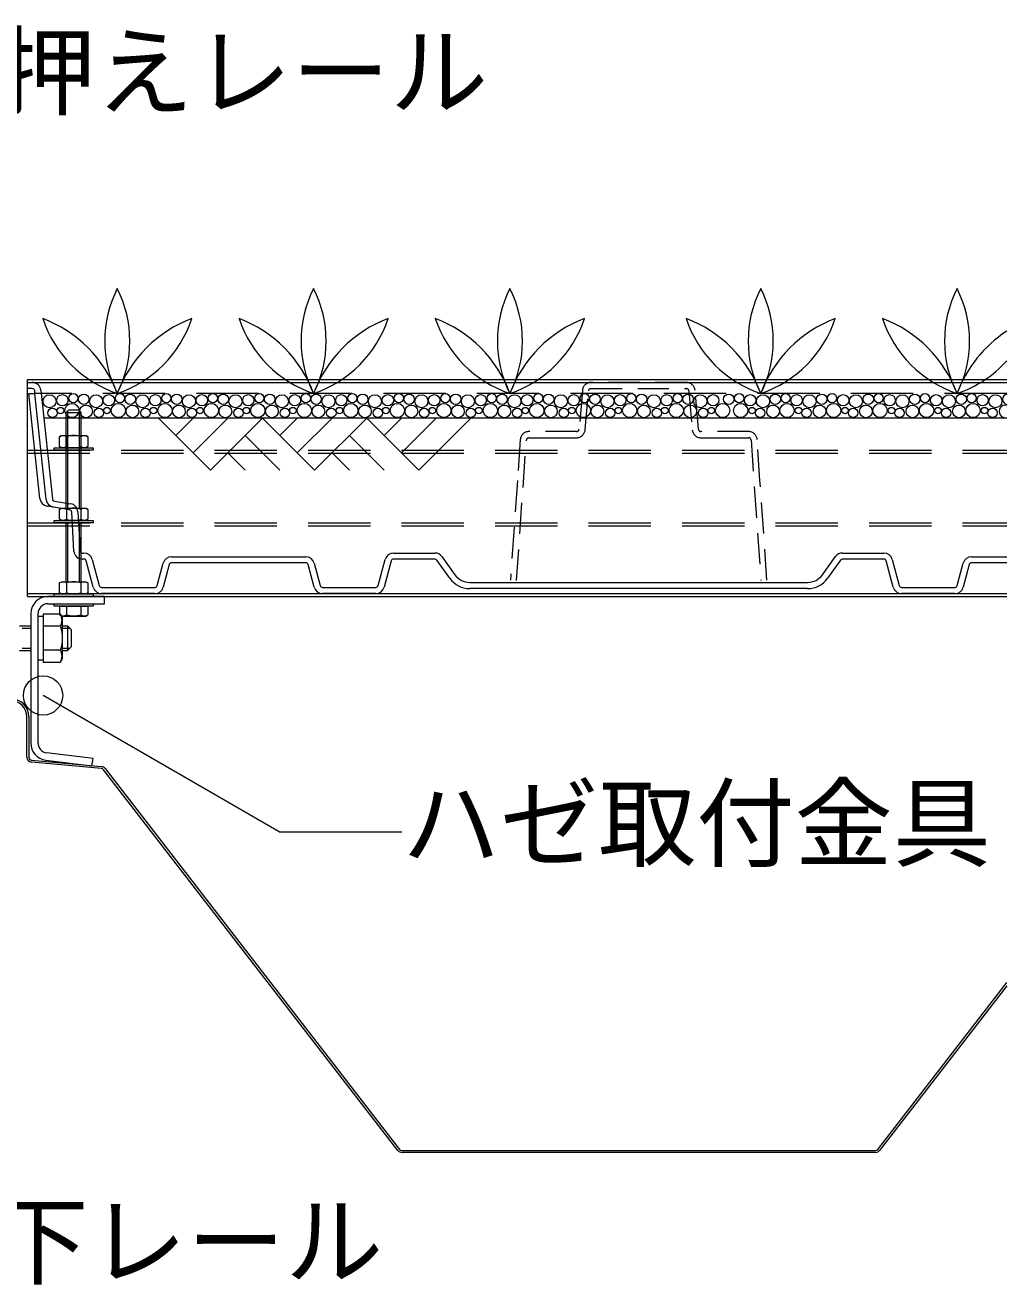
# Model space of a CAD drawing. Units: millimetres, scale not verified. Extents: x -3947 to 3947, y -2774 to 2774.
# Drawn here: x 2839 to 3239, y -275 to 238 of the extents above; entities that cross this region are included whole.
import ezdxf
from ezdxf.enums import TextEntityAlignment as Align

# ---------------------------------------------------------------- set-up
doc = ezdxf.new("R2010")
doc.units = ezdxf.units.MM
doc.header["$LTSCALE"] = 2
doc.linetypes.add('USER1', pattern=[19.05, 12.7, -6.35])
doc.linetypes.add('USER2', pattern=[9.525, 6.35, -3.175])
for name, color, linetype, lineweight in [('0-3_MOJI', 7, 'Continuous', 18), ('0-5_ecom', 7, 'Continuous', 20), ('0-6_KANAMONO', 4, 'Continuous', 18), ('0-7_KANAMONO_SCREW', 4, 'Continuous', 18), ('0-8_GREEN', 7, 'Continuous', 20), ('0-9_buhin', 2, 'Continuous', 18)]:
    doc.layers.add(name, color=color, linetype=linetype, lineweight=lineweight)
doc.styles.add('ＭＳ ゴシック', font='')
doc.styles.get('ＭＳ ゴシック').set_extended_font_data('MS Gothic')

msp = doc.modelspace()

# ---------------------------------------------------------------- linework, layer by layer
at = {"layer": '0-3_MOJI'}
for q in [(2846.318, -35.093), (2992.521, -90.636)]:
    msp.add_line((2942.521, -90.636), q, dxfattribs=at)
msp.add_circle((2846.318, -35.093), 8, dxfattribs=at)
at = {"layer": '0-5_ecom', "linetype": 'USER2'}
for p, q in [((3108.493, 92.463), (3069.574, 92.463)), ((3066.087, 89.264), (3064.716, 73.377)), ((3067.207, 73.162), (3068.578, 89.049)), ((3069.574, 89.963), (3108.493, 89.963)), ((3109.49, 89.049), (3110.861, 73.162)), ((3113.351, 73.377), (3111.98, 89.264)), ((3063.72, 72.463), (3044.267, 72.463)), ((3133.801, 72.463), (3114.348, 72.463)), ((3039.261, 11.719), (3043.269, 69.033)), ((3134.798, 69.033), (3138.806, 11.719))]:
    msp.add_line(p, q, dxfattribs=at)
at = {"layer": '0-5_ecom', "color": 3, "linetype": 'USER1', "lineweight": 18}
msp.add_line((3239.034, 87.963), (2843.025, 87.963), dxfattribs=at)
at = {"layer": '0-5_ecom'}
for p, q in [((2845.394, 89.332), (2850.094, 44.992)), ((3239.034, 77.963), (2846.599, 77.963)), ((2893.346, 77.963), (2914.559, 56.75)), ((2907.488, 77.963), (2900.417, 70.892)), ((2921.63, 77.963), (2907.488, 63.821)), ((2935.772, 77.963), (2914.559, 56.75)), ((2935.772, 77.963), (2956.985, 56.75)), ((2949.914, 77.963), (2942.843, 70.892)), ((2964.056, 77.963), (2949.914, 63.821)), ((2978.199, 77.963), (2956.985, 56.75)), ((2978.199, 77.963), (2999.412, 56.75)), ((2992.341, 77.963), (2985.27, 70.892)), ((3006.483, 77.963), (2992.341, 63.821)), ((3020.625, 77.963), (2999.412, 56.75)), ((2928.701, 70.892), (2942.843, 56.75)), ((2971.128, 70.892), (2985.27, 56.75)), ((2921.63, 63.821), (2928.701, 56.75)), ((2964.057, 63.821), (2971.128, 56.75)), ((2850.542, 41.64), (2847.985, 42.044)), ((2857.137, 40.598), (2850.542, 41.64)), ((2850.932, 44.109), (2857.527, 43.068)), ((2858.885, 23.764), (2857.98, 39.667)), ((2860.476, 39.809), (2861.381, 23.906)), ((2862.38, 22.963), (2862.966, 22.963)), ((2898.699, 21.463), (2953.368, 21.463)), ((2989.101, 22.963), (3006.017, 22.963)), ((3008.873, 21.486), (3014.085, 14.128)), ((3163.983, 14.128), (3169.195, 21.486)), ((3172.051, 22.963), (3188.966, 22.963)), ((3224.699, 21.463), (3239.034, 21.463)), ((2862.966, 20.463), (2862.38, 20.463)), ((2866.79, 9.057), (2863.932, 19.722)), ((2866.347, 20.369), (2869.205, 9.704)), ((2892.863, 9.704), (2895.318, 18.869)), ((2897.733, 18.222), (2895.278, 9.057)), ((2953.368, 18.963), (2898.699, 18.963)), ((2956.79, 9.057), (2954.334, 18.222)), ((2956.749, 18.869), (2959.205, 9.704)), ((2982.863, 9.704), (2985.72, 20.369)), ((2988.135, 19.722), (2985.278, 9.057)), ((3006.017, 20.463), (2989.101, 20.463)), ((3012.045, 12.683), (3006.833, 20.041)), ((3171.235, 20.041), (3166.023, 12.683)), ((3188.966, 20.463), (3172.051, 20.463)), ((3192.79, 9.057), (3189.932, 19.722)), ((3192.347, 20.369), (3195.205, 9.704)), ((3218.863, 9.704), (3221.318, 18.869)), ((3223.733, 18.222), (3221.278, 9.057)), ((3239.034, 18.963), (3224.699, 18.963)), ((3020.205, 10.963), (3157.863, 10.963)), ((2870.171, 8.963), (2891.897, 8.963)), ((2891.897, 6.463), (2870.171, 6.463)), ((2960.171, 8.963), (2981.897, 8.963)), ((2981.897, 6.463), (2960.171, 6.463)), ((3157.863, 8.463), (3020.205, 8.463)), ((3196.171, 8.963), (3217.897, 8.963)), ((3217.897, 6.463), (3196.171, 6.463))]:
    msp.add_line(p, q, dxfattribs=at)
for points in [[(2841.913, 89.963), (2840.034, 89.963), (2840.034, 92.463), (2841.913, 92.463)], [(2845.051, 45.132), (2840.511, 87.963), (2843.025, 87.963)], [(2847.608, 44.728), (2843.025, 87.963), (2842.908, 89.068)]]:
    msp.add_lwpolyline(points, dxfattribs=at)
at = {"layer": '0-5_ecom', "linetype": 'USER2'}
for points in [[(3040.775, 69.207), (3039.604, 52.463), (3036.767, 11.893)], [(3044.267, 69.963), (3055.286, 69.963), (3063.72, 69.963)], [(3114.348, 69.963), (3122.781, 69.963), (3133.801, 69.963)], [(3141.3, 11.893), (3138.463, 52.463), (3137.292, 69.207)]]:
    msp.add_lwpolyline(points, dxfattribs=at)
at = {"layer": '0-5_ecom'}
for centre, radius in [((2848.951, 84.82), 2.658), ((2854.174, 85.231), 2.322), ((2858.679, 86.071), 1.865), ((2862.898, 85.632), 2.127), ((2867.894, 84.82), 2.658), ((2873.117, 85.231), 2.322), ((2877.622, 86.071), 1.865), ((2881.841, 85.632), 2.127), ((2886.837, 84.82), 2.658), ((2892.06, 85.231), 2.322), ((2896.565, 86.071), 1.865), ((2900.784, 85.632), 2.127), ((2905.78, 84.82), 2.658), ((2911.003, 85.231), 2.322), ((2915.507, 86.071), 1.865), ((2919.727, 85.632), 2.127), ((2924.722, 84.82), 2.658), ((2929.945, 85.231), 2.322), ((2934.45, 86.071), 1.865), ((2938.669, 85.632), 2.127), ((2943.665, 84.82), 2.658), ((2948.888, 85.231), 2.322), ((2953.393, 86.071), 1.865), ((2957.612, 85.632), 2.127), ((2962.608, 84.82), 2.658), ((2967.831, 85.231), 2.322), ((2972.336, 86.071), 1.865), ((2976.555, 85.632), 2.127), ((2981.551, 84.82), 2.658), ((2986.774, 85.231), 2.322), ((2991.278, 86.071), 1.865), ((2995.498, 85.632), 2.127), ((3000.493, 84.82), 2.658), ((3005.716, 85.231), 2.322), ((3010.221, 86.071), 1.865), ((3014.44, 85.632), 2.127), ((3019.436, 84.82), 2.658), ((3024.659, 85.231), 2.322), ((3029.164, 86.071), 1.865), ((3033.383, 85.632), 2.127), ((3038.379, 84.82), 2.658), ((3043.602, 85.231), 2.322), ((3048.107, 86.071), 1.865), ((3052.326, 85.632), 2.127), ((3057.322, 84.82), 2.658), ((3062.545, 85.231), 2.322), ((3067.049, 86.071), 1.865), ((3071.269, 85.632), 2.127), ((3076.264, 84.82), 2.658), ((3081.487, 85.231), 2.322), ((3085.992, 86.071), 1.865), ((3090.211, 85.632), 2.127), ((3095.207, 84.82), 2.658), ((3100.43, 85.231), 2.322), ((3104.935, 86.071), 1.865), ((3109.154, 85.632), 2.127), ((3114.15, 84.82), 2.658), ((3119.373, 85.231), 2.322), ((3125.742, 85.632), 2.127), ((3129.961, 86.071), 1.865), ((3134.466, 85.231), 2.322), ((3139.689, 84.82), 2.658), ((3144.684, 85.632), 2.127), ((3148.904, 86.071), 1.865), ((3153.408, 85.231), 2.322), ((3158.631, 84.82), 2.658), ((3163.627, 85.632), 2.127), ((3167.846, 86.071), 1.865), ((3172.351, 85.231), 2.322), ((3177.574, 84.82), 2.658), ((3182.57, 85.632), 2.127), ((3186.789, 86.071), 1.865), ((3191.294, 85.231), 2.322), ((3196.517, 84.82), 2.658), ((3201.513, 85.632), 2.127), ((3205.732, 86.071), 1.865), ((3210.237, 85.231), 2.322), ((3215.46, 84.82), 2.658), ((3220.455, 85.632), 2.127), ((3224.675, 86.071), 1.865), ((3229.179, 85.231), 2.322), ((3234.402, 84.82), 2.658), ((2853.414, 81.031), 1.311), ((2858.078, 81.049), 2.903), ((2863.814, 80.689), 2.579), ((2872.357, 81.031), 1.311), ((2877.021, 81.049), 2.903), ((2882.757, 80.689), 2.579), ((2891.3, 81.031), 1.311), ((2895.963, 81.049), 2.903), ((2901.699, 80.689), 2.579), ((2910.243, 81.031), 1.311), ((2914.906, 81.049), 2.903), ((2920.642, 80.689), 2.579), ((2929.185, 81.031), 1.311), ((2933.849, 81.049), 2.903), ((2939.585, 80.689), 2.579), ((2948.128, 81.031), 1.311), ((2952.792, 81.049), 2.903), ((2958.528, 80.689), 2.579), ((2967.071, 81.031), 1.311), ((2971.734, 81.049), 2.903), ((2977.47, 80.689), 2.579), ((2986.014, 81.031), 1.311), ((2990.677, 81.049), 2.903), ((2996.413, 80.689), 2.579), ((3004.956, 81.031), 1.311), ((3009.62, 81.049), 2.903), ((3015.356, 80.689), 2.579), ((3023.899, 81.031), 1.311), ((3028.563, 81.049), 2.903), ((3034.299, 80.689), 2.579), ((3042.842, 81.031), 1.311), ((3047.505, 81.049), 2.903), ((3053.241, 80.689), 2.579), ((3061.785, 81.031), 1.311), ((3066.448, 81.049), 2.903), ((3072.184, 80.689), 2.579), ((3080.727, 81.031), 1.311), ((3085.391, 81.049), 2.903), ((3091.127, 80.689), 2.579), ((3099.67, 81.031), 1.311), ((3104.334, 81.049), 2.903), ((3110.07, 80.689), 2.579), ((3118.613, 81.031), 1.311), ((3123.277, 81.049), 2.903), ((3130.562, 81.049), 2.903), ((3135.226, 81.031), 1.311), ((3143.769, 80.689), 2.579), ((3149.505, 81.049), 2.903), ((3154.168, 81.031), 1.311), ((3162.712, 80.689), 2.579), ((3168.447, 81.049), 2.903), ((3173.111, 81.031), 1.311), ((3181.654, 80.689), 2.579), ((3187.39, 81.049), 2.903), ((3192.054, 81.031), 1.311), ((3200.597, 80.689), 2.579), ((3206.333, 81.049), 2.903), ((3210.997, 81.031), 1.311), ((3219.54, 80.689), 2.579), ((3225.276, 81.049), 2.903), ((3229.939, 81.031), 1.311), ((2850.124, 80.088), 1.925), ((2869.066, 80.088), 1.925), ((2888.009, 80.088), 1.925), ((2906.952, 80.088), 1.925), ((2925.895, 80.088), 1.925), ((2944.837, 80.088), 1.925), ((2963.78, 80.088), 1.925), ((2982.723, 80.088), 1.925), ((3001.666, 80.088), 1.925), ((3020.608, 80.088), 1.925), ((3039.551, 80.088), 1.925), ((3058.494, 80.088), 1.925), ((3077.437, 80.088), 1.925), ((3096.379, 80.088), 1.925), ((3115.322, 80.088), 1.925), ((3138.516, 80.088), 1.925), ((3157.459, 80.088), 1.925), ((3176.402, 80.088), 1.925), ((3195.345, 80.088), 1.925), ((3214.287, 80.088), 1.925), ((3233.23, 80.088), 1.925)]:
    msp.add_circle(centre, radius, dxfattribs=at)
for centre, radius, start, end in [((2841.913, 88.963), 3.5, 6.05076, 90), ((2841.913, 88.963), 1, 6.05058, 90), ((3239.398, 85.632), 2.127, 99.86766, 260.13234), ((3238.483, 80.689), 2.579, 77.66081, 282.33919), ((2848.531, 45.501), 3.5, 186.05076, 261.02313), ((2851.088, 45.097), 3.5, 186.05076, 261.02313), ((2851.088, 45.097), 1, 186.05076, 261.02311), ((2856.981, 39.61), 3.5, 3.25935, 81.02311), ((2856.981, 39.61), 1, 3.25935, 81.02313), ((2862.38, 23.963), 3.5, 183.25935, 270), ((2862.38, 23.963), 1, 183.25935, 270), ((2862.966, 19.463), 3.5, 15.00004, 90), ((2898.699, 17.963), 3.5, 90, 164.99996), ((2953.368, 17.963), 3.5, 15.00004, 90), ((2989.101, 19.463), 3.5, 90, 164.99996), ((3006.017, 19.463), 3.5, 35.31126, 90), ((3172.051, 19.463), 3.5, 90, 144.68874), ((3188.966, 19.463), 3.5, 15.00004, 90), ((3224.699, 17.963), 3.5, 90, 164.99996), ((2862.966, 19.463), 1, 14.99997, 90), ((2898.699, 17.963), 1, 90, 165.00003), ((2953.368, 17.963), 1, 14.99997, 90), ((2953.368, 17.963), 1, 14.99997, 15.10632), ((2989.101, 19.463), 1, 90, 165.00003), ((3006.017, 19.463), 1, 35.31121, 90), ((3172.051, 19.463), 1, 90, 144.68879), ((3188.966, 19.463), 1, 14.99997, 90), ((3224.699, 17.963), 1, 90, 165.00003), ((3224.699, 17.963), 1, 164.89368, 165.00003), ((3020.205, 18.463), 10, 215.31121, 270), ((3020.205, 18.463), 7.5, 215.31126, 270), ((3157.863, 18.463), 7.5, 270, 324.68874), ((3157.863, 18.463), 10, 270, 324.68879), ((2870.171, 9.963), 3.5, 194.99997, 270), ((2870.171, 9.963), 1, 195.00004, 270), ((2891.897, 9.963), 1, 270, 344.99996), ((2891.897, 9.963), 3.5, 270, 345.00003), ((2960.171, 9.963), 3.5, 194.99997, 270), ((2960.171, 9.963), 1, 195.00004, 270), ((2981.897, 9.963), 1, 270, 344.99996), ((2981.897, 9.963), 3.5, 270, 345.00003), ((3196.171, 9.963), 3.5, 194.99997, 270), ((3196.171, 9.963), 1, 195.00004, 270), ((3217.897, 9.963), 1, 270, 344.99996), ((3217.897, 9.963), 3.5, 270, 345.00003)]:
    msp.add_arc(centre, radius, start, end, dxfattribs=at)
at = {"layer": '0-5_ecom', "linetype": 'USER2'}
for centre, radius, start, end in [((3069.574, 88.963), 3.5, 90, 175.06815), ((3108.493, 88.963), 3.5, 4.93185, 90), ((3069.574, 88.963), 1, 90, 175.06819), ((3108.493, 88.963), 1, 4.93181, 90), ((3044.267, 68.963), 3.5, 90, 175.99999), ((3063.72, 73.463), 1, 270, 355.06815), ((3063.72, 73.463), 3.5, 270, 355.06819), ((3114.348, 73.463), 3.5, 184.93181, 270), ((3114.348, 73.463), 1, 184.93185, 270), ((3133.801, 68.963), 3.5, 4.00001, 90), ((3044.267, 68.963), 1, 90, 176), ((3133.801, 68.963), 1, 4, 90)]:
    msp.add_arc(centre, radius, start, end, dxfattribs=at)
at = {"layer": '0-6_KANAMONO'}
for p, q in [((2840.034, 93.663), (3239.034, 93.663)), ((2840.034, 5.263), (2840.034, 93.663)), ((2840.034, 92.463), (3239.034, 92.463)), ((2840.034, 6.463), (3239.034, 6.463)), ((2840.034, 5.263), (3239.034, 5.263)), ((2841.29, -1.737), (2841.29, -54.528)), ((2844.29, -54.528), (2844.29, -1.737)), ((2847.455, -61.478), (2866.255, -63.737))]:
    msp.add_line(p, q, dxfattribs=at)
at = {"layer": '0-6_KANAMONO', "linetype": 'USER1'}
for p, q in [((2840.034, 64.863), (3239.034, 64.863)), ((2840.034, 63.663), (3239.034, 63.663)), ((2840.034, 35.263), (3239.034, 35.263)), ((2840.034, 34.063), (3239.034, 34.063))]:
    msp.add_line(p, q, dxfattribs=at)
at = {"layer": '0-6_KANAMONO'}
for points in [[(2866.79, 64.863), (2850.79, 64.863), (2850.79, 65.863), (2866.79, 65.863)], [(2866.79, 35.263), (2850.79, 35.263), (2850.79, 36.263), (2866.79, 36.263)], [(2866.79, 5.263), (2850.79, 5.263), (2850.79, 6.263), (2866.79, 6.263)], [(2866.79, 1.263), (2850.79, 1.263), (2850.79, 2.263), (2866.79, 2.263)]]:
    msp.add_lwpolyline(points, close=True, dxfattribs=at)
for points in [[(2848.29, 2.263), (2871.29, 2.263), (2871.29, 5.263), (2848.29, 5.263)], [(2866.255, -63.737), (2866.79, -60.78), (2847.813, -58.499)]]:
    msp.add_lwpolyline(points, dxfattribs=at)
for centre, radius, start, end in [((2848.29, -1.737), 7, 90, 180), ((2848.29, -1.737), 4, 90, 180), ((2848.29, -54.528), 7, 180, 263.14772), ((2848.29, -54.528), 4, 180, 263.14772)]:
    msp.add_arc(centre, radius, start, end, dxfattribs=at)
at = {"layer": '0-7_KANAMONO_SCREW'}
for p, q in [((2855.79, 80.263), (2856.79, 81.263)), ((2855.79, 41.263), (2855.79, 80.263)), ((2855.79, 80.263), (2861.79, 80.263)), ((2856.39, 41.263), (2856.39, 80.863)), ((2856.79, 81.263), (2860.79, 81.263)), ((2861.79, 80.263), (2860.79, 81.263)), ((2861.19, 41.263), (2861.19, 80.863)), ((2861.79, 41.263), (2861.79, 80.263)), ((2855.903, 70.358), (2855.903, 66.367)), ((2861.677, 70.358), (2861.677, 66.367)), ((2855.903, 40.758), (2855.903, 36.767)), ((2861.677, 40.758), (2861.677, 36.767)), ((2855.79, 11.263), (2855.79, 35.263)), ((2856.39, 11.263), (2856.39, 35.263)), ((2861.19, 11.263), (2861.19, 35.263)), ((2861.79, 11.263), (2861.79, 35.263)), ((2855.903, 10.758), (2855.903, 6.767)), ((2861.677, 10.758), (2861.677, 6.767)), ((2853.016, 1.263), (2853.016, -2.233)), ((2853.016, 1.263), (2864.563, 1.263)), ((2855.903, 1.263), (2855.903, -2.233)), ((2861.677, 1.263), (2861.677, -2.233)), ((2864.563, 1.263), (2864.563, -2.233)), ((2853.89, -2.737), (2853.016, -2.233)), ((2853.89, -2.737), (2863.69, -2.737)), ((2863.69, -2.737), (2864.563, -2.233)), ((2836.778, -6.737), (2841.29, -6.737)), ((2837.778, -7.637), (2841.29, -7.637)), ((2853.386, -6.83), (2846.29, -6.83)), ((2854.29, -6.737), (2856.278, -6.737)), ((2854.29, -7.637), (2857.178, -7.637)), ((2856.278, -6.737), (2857.778, -8.237)), ((2857.778, -8.237), (2857.778, -15.237)), ((2836.778, -16.737), (2841.29, -16.737)), ((2837.778, -15.837), (2841.29, -15.837)), ((2853.386, -16.645), (2846.29, -16.645)), ((2854.29, -15.837), (2857.178, -15.837)), ((2854.29, -16.737), (2856.278, -16.737))]:
    msp.add_line(p, q, dxfattribs=at)
for points in [[(2853.016, 70.358), (2853.89, 70.863), (2863.69, 70.863), (2864.563, 70.358), (2864.563, 66.367), (2863.69, 65.863), (2853.89, 65.863), (2853.016, 66.367)], [(2853.016, 40.758), (2853.89, 41.263), (2863.69, 41.263), (2864.563, 40.758), (2864.563, 36.767), (2863.69, 36.263), (2853.89, 36.263), (2853.016, 36.767)], [(2853.016, 10.758), (2853.89, 11.263), (2863.69, 11.263), (2864.563, 10.758), (2864.563, 6.767), (2863.69, 6.263), (2853.89, 6.263), (2853.016, 6.767)], [(2846.29, -2.737), (2846.29, -20.737), (2844.29, -20.737), (2844.29, -2.737)], [(2853.386, -21.552), (2854.29, -19.987), (2854.29, -3.487), (2853.386, -1.922), (2846.29, -1.922), (2846.29, -21.552)]]:
    msp.add_lwpolyline(points, close=True, dxfattribs=at)
msp.add_lwpolyline([(2856.278, -6.737), (2856.278, -16.737), (2857.778, -15.237)], dxfattribs=at)
for centre, radius, start, end in [((2854.46, 67.984), 2.779, 58.70286, 121.29714), ((2858.79, 62.349), 8.514, 70.18081, 109.81919), ((2863.12, 67.984), 2.779, 58.70286, 121.29714), ((2854.46, 68.741), 2.779, 238.70286, 301.29714), ((2858.79, 74.377), 8.514, 250.18081, 289.81919), ((2863.12, 68.741), 2.779, 238.70286, 301.29714), ((2854.46, 38.384), 2.779, 58.70286, 121.29714), ((2858.79, 32.749), 8.514, 70.18081, 109.81919), ((2863.12, 38.384), 2.779, 58.70286, 121.29714), ((2854.46, 39.141), 2.779, 238.70286, 301.29714), ((2858.79, 44.777), 8.514, 250.18081, 289.81919), ((2863.12, 39.141), 2.779, 238.70286, 301.29714), ((2854.46, 8.384), 2.779, 58.70286, 121.29714), ((2858.79, 2.749), 8.514, 70.18081, 109.81919), ((2863.12, 8.384), 2.779, 58.70286, 121.29714), ((2854.46, 9.141), 2.779, 238.70286, 301.29714), ((2858.79, 14.777), 8.514, 250.18081, 289.81919), ((2863.12, 9.141), 2.779, 238.70286, 301.29714), ((2854.46, -0.124), 2.556, 235.61585, 304.38414), ((2849.107, -4.376), 4.933, 330.1722, 29.8278), ((2858.79, 6.874), 9.553, 252.4121, 287.5879), ((2863.12, -0.124), 2.556, 235.61585, 304.38415), ((2840.511, -11.737), 13.779, 339.13594, 20.86406), ((2849.107, -19.098), 4.933, 330.1722, 29.8278)]:
    msp.add_arc(centre, radius, start, end, dxfattribs=at)
at = {"layer": '0-8_GREEN'}
for centre, radius, start, end in [((2918.772, 109.356), 47.326, 153.12829, 206.87401), ((2834.342, 109.356), 47.326, 333.12599, 26.87171), ((2998.772, 109.356), 47.326, 153.12829, 206.87401), ((2914.342, 109.356), 47.326, 333.12599, 26.87171), ((3078.772, 109.356), 47.326, 153.12829, 206.87401), ((2994.342, 109.356), 47.326, 333.12599, 26.87171), ((3180.975, 109.356), 47.326, 153.12829, 206.87401), ((3096.545, 109.356), 47.326, 333.12599, 26.87171), ((3260.975, 109.356), 47.326, 153.12829, 206.87401), ((3176.545, 109.356), 47.326, 333.12599, 26.87171), ((2827.862, 69.987), 51.907, 20.26163, 69.3585), ((2892.305, 134.003), 48.659, 198.50209, 251.11695), ((2925.252, 69.987), 51.907, 110.6415, 159.73837), ((2860.809, 134.003), 48.659, 288.88305, 341.49791), ((2907.862, 69.987), 51.907, 20.26163, 69.3585), ((2972.305, 134.003), 48.659, 198.50209, 251.11695), ((3005.252, 69.987), 51.907, 110.6415, 159.73837), ((2940.809, 134.003), 48.659, 288.88305, 341.49791), ((2987.862, 69.987), 51.907, 20.26163, 69.3585), ((3052.305, 134.003), 48.659, 198.50209, 251.11695), ((3085.252, 69.987), 51.907, 110.6415, 159.73837), ((3020.809, 134.003), 48.659, 288.88305, 341.49791), ((3090.065, 69.987), 51.907, 20.26163, 69.3585), ((3154.508, 134.003), 48.659, 198.50209, 251.11695), ((3187.455, 69.987), 51.907, 110.6415, 159.73837), ((3123.012, 134.003), 48.659, 288.88305, 341.49791), ((3170.065, 69.987), 51.907, 20.26163, 69.3585), ((3234.508, 134.003), 48.659, 198.50209, 251.11695), ((3267.455, 69.987), 51.907, 123.1983, 159.73837), ((3203.012, 134.003), 48.659, 288.88305, 317.756)]:
    msp.add_arc(centre, radius, start, end, dxfattribs=at)
at = {"layer": '0-9_buhin'}
for p, q in [((2839.734, -60.281), (2839.734, -43.876)), ((2840.534, -43.876), (2840.534, -60.281)), ((2841.624, -61.476), (2870.167, -64.096)), ((2870.094, -64.893), (2841.551, -62.273)), ((2990.933, -220.599), (2870.933, -65.354)), ((2871.566, -64.865), (2991.566, -220.11)), ((3186.501, -220.11), (3239.034, -152.148)), ((3239.034, -153.456), (3187.134, -220.599)), ((2992.516, -220.576), (3185.552, -220.576)), ((3185.552, -221.376), (2992.516, -221.376))]:
    msp.add_line(p, q, dxfattribs=at)
for centre, radius, start, end in [((2833.034, -43.876), 7.5, 0, 90), ((2833.034, -43.876), 6.7, 360, 90), ((2841.734, -60.281), 2, 180, 264.75476), ((2841.734, -60.281), 1.2, 180, 264.75476), ((2869.984, -66.088), 1.2, 37.703, 84.75476), ((2869.984, -66.088), 2, 37.703, 84.75476), ((2992.516, -219.376), 2, 217.703, 270), ((2992.516, -219.376), 1.2, 217.703, 270), ((3185.552, -219.376), 1.2, 270, 322.297), ((3185.552, -219.376), 2, 270, 322.297)]:
    msp.add_arc(centre, radius, start, end, dxfattribs=at)

# ---------------------------------------------------------------- texts
at = {"layer": '0-3_MOJI', "style": 'ＭＳ ゴシック'}
for s, p in [('ＳＲＧ押えレール', (2707.616, 195.704)), ('ハゼ取付金具', (2992.521, -110.636)), ('ＳＲＧ下レール', (2704.9, -280.963))]:
    msp.add_text(s, height=29.33, dxfattribs=at).set_placement(p, align=Align.BOTTOM_LEFT)

doc.saveas('drawing.dxf')
